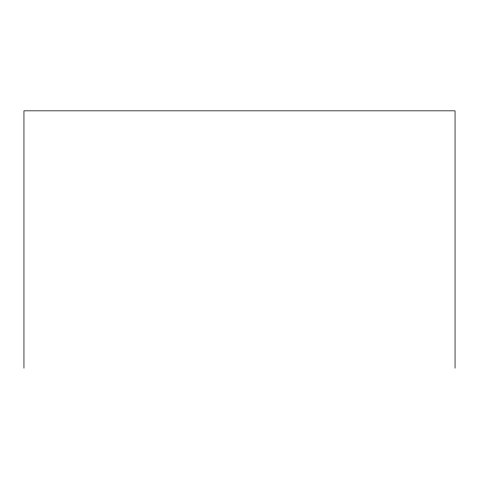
<?xml version="1.0" encoding="UTF-8"?>
<svg xmlns="http://www.w3.org/2000/svg" width="479" height="479" viewBox="0 0 479 479"><rect width="100%" height="100%" fill="white"/><g stroke="black" fill="none" stroke-linecap="round" stroke-linejoin="round"><path stroke-width="0.72" d="M455.05 368.165L455.05 110.835L23.95 110.835L23.95 368.165"/></g></svg>
